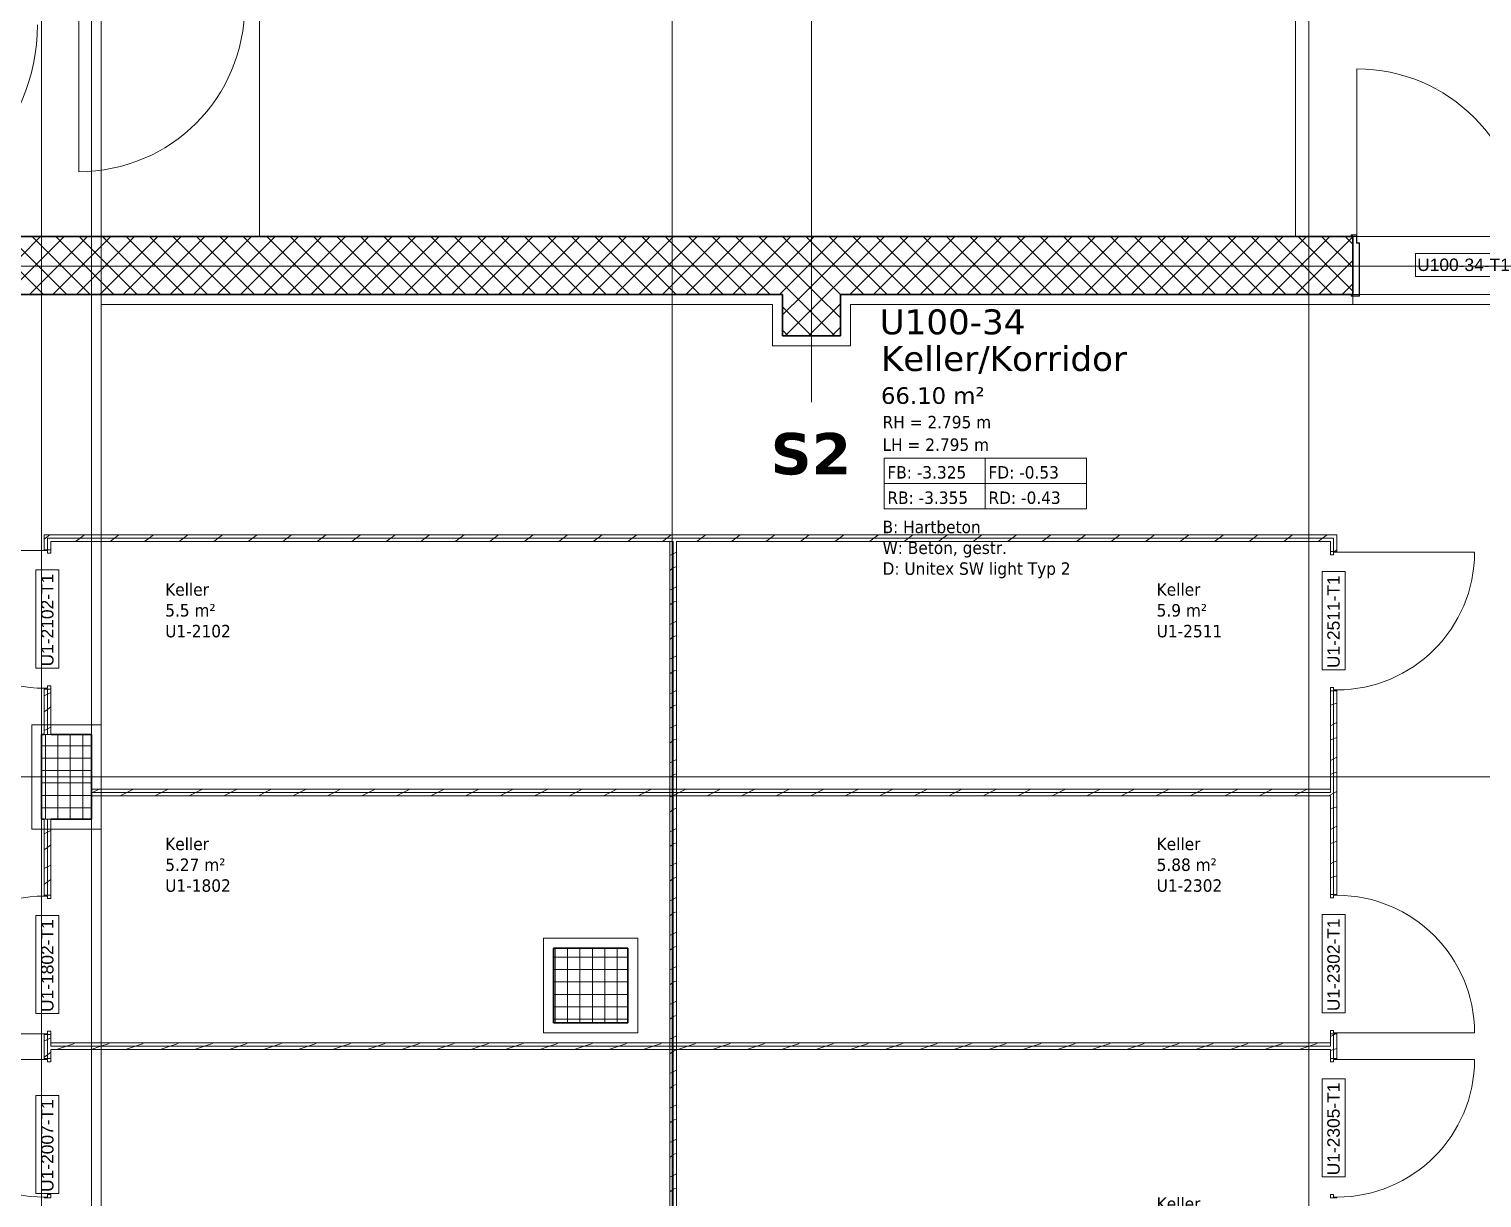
# Model space of a CAD drawing. Extents: x -982 to 937, y -179 to 616.
# Drawn here: x -894.7 to -719.4, y 110 to 251 of the extents above; entities that cross this region are included whole.
import ezdxf
from ezdxf.lldxf.tags import DXFTag

# ---------------------------------------------------------------- set-up
doc = ezdxf.new("R2010")
doc.units = 0
doc.layers.get('0').update_dxf_attribs({"lineweight": 13})
for name, color, linetype, lineweight in [('A-AREA-____-IDEN', 7, 'Continuous', 5), ('A-DOOR-____-IDEN', 7, 'Continuous', 5), ('A-DOOR-____-OTLN', 7, 'Continuous', 9), ('A-DOOR-FRAM-MCUT', 7, 'Continuous', 9), ('A-DOOR-OPNG-OTLN', 7, 'Continuous', 9), ('A-FLOR-____-OTLN', 7, 'Continuous', 9), ('A-FLOR-____-OVHD', 7, 'Strichpunkt - Fein', 9), ('A-WALL-____-MCUT', 7, 'Continuous', 35), ('A-WALL-____-PATT', 7, 'Continuous', 35), ('A-WALL-FNSH-MCUT', 7, 'Continuous', 35), ('S-COLS-____-MCUT', 7, 'Continuous', 35), ('S-COLS-____-OTLN', 7, 'Continuous', 9), ('S-GRID-____-OTLN', 7, 'Continuous', 5)]:
    doc.layers.add(name, color=color, linetype=linetype, lineweight=lineweight)
doc.layers.add('S-GRID-____-IDEN', color=7, linetype='Continuous', lineweight=9, true_color=0x5555aa)
doc.styles.get("Standard").update_dxf_attribs({"font": 'arial.ttf'})
tags = doc.linetypes.add('_Rasterlinie_', pattern=[0.375, 0.2, -0.05, 0.075, -0.05]).pattern_tags.tags
tags[10:11] = [DXFTag(74, 4), DXFTag(75, 0), DXFTag(340, '0'), DXFTag(46, 1.0), DXFTag(50, 0.0), DXFTag(44, 0.0), DXFTag(45, 0.0)]
tags[8:9] = [DXFTag(74, 4), DXFTag(75, 0), DXFTag(340, '0'), DXFTag(46, 1.0), DXFTag(50, 0.0), DXFTag(44, 0.0), DXFTag(45, 0.0)]
tags[6:7] = [DXFTag(74, 4), DXFTag(75, 0), DXFTag(340, '0'), DXFTag(46, 1.0), DXFTag(50, 0.0), DXFTag(44, 0.0), DXFTag(45, 0.0)]
tags[4:5] = [DXFTag(74, 4), DXFTag(75, 0), DXFTag(340, '0'), DXFTag(46, 1.0), DXFTag(50, 0.0), DXFTag(44, 0.0), DXFTag(45, 0.0)]
tags = doc.linetypes.add('Grundrissdarstellung Sturz', pattern=[0.25, 0.15, -0.05, 0, -0.05]).pattern_tags.tags
tags[10:11] = [DXFTag(74, 4), DXFTag(75, 0), DXFTag(340, '0'), DXFTag(46, 1.0), DXFTag(50, 0.0), DXFTag(44, 0.0), DXFTag(45, 0.0)]
tags[8:9] = [DXFTag(74, 4), DXFTag(75, 0), DXFTag(340, '0'), DXFTag(46, 1.0), DXFTag(50, 0.0), DXFTag(44, 0.0), DXFTag(45, 0.0)]
tags[6:7] = [DXFTag(74, 4), DXFTag(75, 0), DXFTag(340, '0'), DXFTag(46, 1.0), DXFTag(50, 0.0), DXFTag(44, 0.0), DXFTag(45, 0.0)]
tags[4:5] = [DXFTag(74, 4), DXFTag(75, 0), DXFTag(340, '0'), DXFTag(46, 1.0), DXFTag(50, 0.0), DXFTag(44, 0.0), DXFTag(45, 0.0)]
tags = doc.linetypes.add('Strichpunkt - Fein', pattern=[0.2, 0.1, -0.05, 0, -0.05]).pattern_tags.tags
tags[10:11] = [DXFTag(74, 4), DXFTag(75, 0), DXFTag(340, '0'), DXFTag(46, 1.0), DXFTag(50, 0.0), DXFTag(44, 0.0), DXFTag(45, 0.0)]
tags[8:9] = [DXFTag(74, 4), DXFTag(75, 0), DXFTag(340, '0'), DXFTag(46, 1.0), DXFTag(50, 0.0), DXFTag(44, 0.0), DXFTag(45, 0.0)]
tags[6:7] = [DXFTag(74, 4), DXFTag(75, 0), DXFTag(340, '0'), DXFTag(46, 1.0), DXFTag(50, 0.0), DXFTag(44, 0.0), DXFTag(45, 0.0)]
tags[4:5] = [DXFTag(74, 4), DXFTag(75, 0), DXFTag(340, '0'), DXFTag(46, 1.0), DXFTag(50, 0.0), DXFTag(44, 0.0), DXFTag(45, 0.0)]

# ---------------------------------------------------------------- blocks, each defined once
blk = doc.blocks.new('Referenz-A0UJ2GQRXE', base_point=(-954.02, -167.52))
at = {"layer": 'A-AREA-____-IDEN', "color": 0, "linetype": 'Continuous', "ltscale": 0.13}
for p, q in [((-791.5, 199.24), (-767.1, 199.24)), ((-791.5, 193.12), (-791.5, 199.24)), ((-779.3, 199.24), (-779.3, 193.12)), ((-767.1, 199.24), (-767.1, 193.12)), ((-791.5, 196.18), (-767.1, 196.18)), ((-767.1, 193.12), (-791.5, 193.12))]:
    blk.add_line(p, q, dxfattribs=at)
at = {"layer": 'A-DOOR-____-IDEN', "color": 0, "linetype": 'Continuous', "ltscale": 0.13}
for p, q in [((-727.38, 223.93), (-715.54, 223.93)), ((-727.38, 221.15), (-727.38, 223.93)), ((-715.54, 221.15), (-727.38, 221.15)), ((-893.85, 173.92), (-893.85, 185.76)), ((-893.85, 185.76), (-891.07, 185.76)), ((-891.07, 185.76), (-891.07, 173.92)), ((-738.65, 173.72), (-738.65, 185.56)), ((-738.65, 185.56), (-735.87, 185.56)), ((-735.87, 185.56), (-735.87, 173.72)), ((-891.07, 173.92), (-893.85, 173.92)), ((-735.87, 173.72), (-738.65, 173.72)), ((-893.85, 132.24), (-893.85, 144.08)), ((-893.85, 144.08), (-891.07, 144.08)), ((-891.07, 144.08), (-891.07, 132.24)), ((-738.65, 132.34), (-738.65, 144.18)), ((-738.65, 144.18), (-735.87, 144.18)), ((-735.87, 144.18), (-735.87, 132.34)), ((-891.07, 132.24), (-893.85, 132.24)), ((-735.87, 132.34), (-738.65, 132.34)), ((-738.65, 112.54), (-738.65, 124.38)), ((-738.65, 124.38), (-735.87, 124.38)), ((-735.87, 124.38), (-735.87, 112.54)), ((-893.85, 110.54), (-893.85, 122.38)), ((-893.85, 122.38), (-891.07, 122.38)), ((-891.07, 122.38), (-891.07, 110.54)), ((-735.87, 112.54), (-738.65, 112.54)), ((-891.07, 110.54), (-893.85, 110.54))]:
    blk.add_line(p, q, dxfattribs=at)
at = {"layer": 'A-DOOR-____-OTLN', "color": 0, "linetype": 'Grundrissdarstellung Sturz', "ltscale": 0.13}
for p, q in [((-713.96, 225.99), (-734.96, 225.99)), ((-713.96, 218.99), (-734.96, 218.99))]:
    blk.add_line(p, q, dxfattribs=at)
at = {"layer": 'A-DOOR-FRAM-MCUT', "color": 0, "linetype": 'Continuous', "ltscale": 0.13}
for p, q in [((-735.16, 225.99), (-735.16, 226.19)), ((-735.16, 226.19), (-734.46, 226.19)), ((-735.12, 226.15), (-735.12, 225.99)), ((-734.5, 226.15), (-735.12, 226.15)), ((-734.5, 225.15), (-734.5, 226.15)), ((-734.46, 226.19), (-734.46, 225.19)), ((-735.12, 225.99), (-735.16, 225.99)), ((-734.2, 225.15), (-734.5, 225.15)), ((-734.46, 225.19), (-734.16, 225.19)), ((-734.2, 218.83), (-734.2, 225.15)), ((-734.16, 225.19), (-734.16, 218.79)), ((-735.16, 218.99), (-735.12, 218.99)), ((-735.16, 218.79), (-735.16, 218.99)), ((-734.16, 218.79), (-735.16, 218.79)), ((-735.12, 218.99), (-735.12, 218.83)), ((-735.12, 218.83), (-734.2, 218.83)), ((-892.86, 188.19), (-892.86, 188.09)), ((-892.06, 188.19), (-892.86, 188.19)), ((-892.86, 188.09), (-892.46, 188.09)), ((-892.46, 188.09), (-892.46, 187.79)), ((-892.46, 187.79), (-892.06, 187.79)), ((-892.06, 187.79), (-892.06, 188.19)), ((-737.66, 187.99), (-736.86, 187.99)), ((-737.66, 187.59), (-737.66, 187.99)), ((-737.26, 187.59), (-737.66, 187.59)), ((-737.26, 187.89), (-737.26, 187.59)), ((-736.86, 187.89), (-737.26, 187.89)), ((-736.86, 187.99), (-736.86, 187.89)), ((-892.86, 171.49), (-892.86, 171.39)), ((-892.46, 171.49), (-892.86, 171.49)), ((-892.86, 171.39), (-892.06, 171.39)), ((-892.06, 171.79), (-892.46, 171.79)), ((-892.46, 171.79), (-892.46, 171.49)), ((-892.06, 171.39), (-892.06, 171.79)), ((-737.66, 171.59), (-737.26, 171.59)), ((-737.66, 171.19), (-737.66, 171.59)), ((-736.86, 171.19), (-737.66, 171.19)), ((-737.26, 171.59), (-737.26, 171.29)), ((-737.26, 171.29), (-736.86, 171.29)), ((-736.86, 171.29), (-736.86, 171.19)), ((-892.86, 146.51), (-892.06, 146.51)), ((-892.86, 146.41), (-892.86, 146.51)), ((-892.46, 146.41), (-892.86, 146.41)), ((-892.46, 146.11), (-892.46, 146.41)), ((-892.06, 146.11), (-892.46, 146.11)), ((-892.06, 146.51), (-892.06, 146.11)), ((-736.86, 146.61), (-737.66, 146.61)), ((-737.66, 146.61), (-737.66, 146.21)), ((-737.66, 146.21), (-737.26, 146.21)), ((-737.26, 146.21), (-737.26, 146.51)), ((-737.26, 146.51), (-736.86, 146.51)), ((-736.86, 146.51), (-736.86, 146.61)), ((-892.86, 129.81), (-892.46, 129.81)), ((-892.86, 129.71), (-892.86, 129.81)), ((-892.46, 130.11), (-892.06, 130.11)), ((-892.46, 129.81), (-892.46, 130.11)), ((-892.06, 130.11), (-892.06, 129.71)), ((-737.26, 130.21), (-737.66, 130.21)), ((-737.66, 130.21), (-737.66, 129.81)), ((-737.66, 129.81), (-736.86, 129.81)), ((-737.26, 129.91), (-737.26, 130.21)), ((-736.86, 129.91), (-737.26, 129.91)), ((-736.86, 129.81), (-736.86, 129.91)), ((-892.06, 129.71), (-892.86, 129.71)), ((-892.86, 126.81), (-892.86, 126.71)), ((-892.06, 126.81), (-892.86, 126.81)), ((-892.86, 126.71), (-892.46, 126.71)), ((-892.46, 126.71), (-892.46, 126.41)), ((-892.46, 126.41), (-892.06, 126.41)), ((-892.06, 126.41), (-892.06, 126.81)), ((-737.66, 126.81), (-736.86, 126.81)), ((-737.66, 126.41), (-737.66, 126.81)), ((-737.26, 126.41), (-737.66, 126.41)), ((-737.26, 126.71), (-737.26, 126.41)), ((-736.86, 126.71), (-737.26, 126.71)), ((-736.86, 126.81), (-736.86, 126.71)), ((-892.86, 110.11), (-892.86, 110.01)), ((-892.46, 110.11), (-892.86, 110.11)), ((-892.86, 110.01), (-892.06, 110.01)), ((-892.06, 110.41), (-892.46, 110.41)), ((-892.46, 110.41), (-892.46, 110.11)), ((-892.06, 110.01), (-892.06, 110.41)), ((-737.66, 110.41), (-737.26, 110.41)), ((-737.66, 110.01), (-737.66, 110.41)), ((-736.86, 110.01), (-737.66, 110.01)), ((-737.26, 110.41), (-737.26, 110.11)), ((-737.26, 110.11), (-736.86, 110.11)), ((-736.86, 110.11), (-736.86, 110.01))]:
    blk.add_line(p, q, dxfattribs=at)
at = {"layer": 'A-DOOR-OPNG-OTLN', "color": 0, "linetype": 'Continuous', "ltscale": 0.13}
for p, q in [((-888.66, 253.79), (-888.66, 233.79)), ((-734.46, 226.19), (-734.46, 246.19)), ((-892.86, 188.09), (-909.46, 188.09)), ((-736.86, 187.89), (-720.26, 187.89)), ((-892.86, 129.81), (-909.46, 129.81)), ((-736.86, 129.91), (-720.26, 129.91)), ((-892.86, 126.71), (-909.46, 126.71)), ((-736.86, 126.71), (-720.26, 126.71))]:
    blk.add_line(p, q, dxfattribs=at)
for centre, major_axis in [((-888.66, 253.79), (0, -20)), ((-916.66, 251.49), (0, -23)), ((-734.46, 226.19), (20, 0)), ((-892.86, 188.09), (-16.6, 0)), ((-736.86, 187.89), (0, -16.6)), ((-892.86, 129.81), (0, 16.6)), ((-736.86, 129.91), (16.6, 0)), ((-892.86, 126.71), (-16.6, 0)), ((-736.86, 126.71), (0, -16.6))]:
    blk.add_ellipse(centre, major_axis=major_axis, ratio=1, start_param=0, end_param=1.570796, dxfattribs=at)
at = {"layer": 'A-FLOR-____-OTLN', "color": 0, "linetype": 'Continuous', "ltscale": 0.13}
for p, q in [((-866.86, 225.99), (-866.86, 253.99)), ((-741.86, 253.99), (-741.86, 225.99)), ((-734.96, 225.99), (-734.5, 225.99)), ((-734.46, 225.99), (-714.46, 225.99)), ((-734.2, 218.99), (-734.96, 218.99)), ((-714.76, 218.99), (-734.16, 218.99))]:
    blk.add_line(p, q, dxfattribs=at)
at = {"layer": 'A-FLOR-____-OVHD', "color": 0, "linetype": 'Strichpunkt - Fein', "ltscale": 0.13}
for p, q in [((-887.16, 18.24), (-887.16, 353.69)), ((-885.96, 334.79), (-885.96, -145.31)), ((-887.16, 225.99), (-887.16, 253.99)), ((-887.16, 165.49), (-887.16, 218.99)), ((-804.96, 217.79), (-885.96, 217.79)), ((-804.96, 217.79), (-804.96, 212.79)), ((-795.56, 212.79), (-795.56, 217.79)), ((-795.56, 217.79), (-713.16, 217.79)), ((-734.96, 218.99), (-734.96, 217.79)), ((-804.96, 212.79), (-795.56, 212.79)), ((-885.96, 167.09), (-894.36, 167.09)), ((-894.36, 167.09), (-894.36, 154.49)), ((-885.96, 154.49), (-885.96, 167.09)), ((-887.16, 103.89), (-887.16, 156.09)), ((-894.36, 154.49), (-885.96, 154.49)), ((-821.21, 141.34), (-832.61, 141.34)), ((-832.61, 141.34), (-832.61, 129.94)), ((-821.21, 129.94), (-821.21, 141.34)), ((-832.61, 129.94), (-821.21, 129.94))]:
    blk.add_line(p, q, dxfattribs=at)
at = {"layer": 'A-WALL-____-MCUT', "color": 0, "linetype": 'Continuous', "ltscale": 0.35}
for p, q in [((-734.96, 225.99), (-916.86, 225.99)), ((-734.96, 218.99), (-734.96, 225.99)), ((-916.86, 218.99), (-803.76, 218.99)), ((-796.76, 218.99), (-734.96, 218.99))]:
    blk.add_line(p, q, dxfattribs=at)
at = {"layer": 'A-WALL-____-MCUT', "color": 0, "linetype": 'Continuous', "lineweight": 9, "ltscale": 0.13}
for p, q in [((-737.26, 189.59), (-892.46, 189.59)), ((-892.46, 188.19), (-892.46, 189.59)), ((-737.26, 187.99), (-737.26, 189.59)), ((-816.96, 189.19), (-817.36, 189.19)), ((-816.96, 39.59), (-816.96, 189.19)), ((-892.46, 165.89), (-892.46, 171.39)), ((-737.26, 146.61), (-737.26, 171.19)), ((-892.86, 165.89), (-892.06, 165.89)), ((-737.66, 158.9), (-887.16, 158.9)), ((-737.66, 158.9), (-737.66, 159.3)), ((-892.06, 155.69), (-892.86, 155.69)), ((-892.46, 146.51), (-892.46, 155.69)), ((-737.26, 126.81), (-737.26, 129.81)), ((-892.46, 126.81), (-892.46, 129.71)), ((-892.06, 128.71), (-892.06, 128.31)), ((-737.66, 128.31), (-892.06, 128.31)), ((-737.66, 128.31), (-737.66, 128.71))]:
    blk.add_line(p, q, dxfattribs=at)
at = {"layer": 'A-WALL-____-PATT', "color": 0, "linetype": 'Continuous', "lineweight": 9, "ltscale": 0.13}
for p, q in [((-900.28, 218.99), (-893.28, 225.99)), ((-892.94, 218.99), (-899.94, 225.99)), ((-897.45, 218.99), (-890.45, 225.99)), ((-890.11, 218.99), (-897.11, 225.99)), ((-894.62, 218.99), (-887.62, 225.99)), ((-887.29, 218.99), (-894.29, 225.99)), ((-891.79, 218.99), (-884.79, 225.99)), ((-884.46, 218.99), (-891.46, 225.99)), ((-888.96, 218.99), (-881.96, 225.99)), ((-881.63, 218.99), (-888.63, 225.99)), ((-886.13, 218.99), (-879.13, 225.99)), ((-878.8, 218.99), (-885.8, 225.99)), ((-883.31, 218.99), (-876.31, 225.99)), ((-875.97, 218.99), (-882.97, 225.99)), ((-880.48, 218.99), (-873.48, 225.99)), ((-873.14, 218.99), (-880.14, 225.99)), ((-877.65, 218.99), (-870.65, 225.99)), ((-870.32, 218.99), (-877.32, 225.99)), ((-874.82, 218.99), (-867.82, 225.99)), ((-867.49, 218.99), (-874.49, 225.99)), ((-871.99, 218.99), (-864.99, 225.99)), ((-864.66, 218.99), (-871.66, 225.99)), ((-869.16, 218.99), (-862.16, 225.99)), ((-861.83, 218.99), (-868.83, 225.99)), ((-866.33, 218.99), (-859.33, 225.99)), ((-859, 218.99), (-866, 225.99)), ((-863.51, 218.99), (-856.51, 225.99)), ((-856.17, 218.99), (-863.17, 225.99)), ((-860.68, 218.99), (-853.68, 225.99)), ((-853.35, 218.99), (-860.35, 225.99)), ((-857.85, 218.99), (-850.85, 225.99)), ((-850.52, 218.99), (-857.52, 225.99)), ((-855.02, 218.99), (-848.02, 225.99)), ((-847.69, 218.99), (-854.69, 225.99)), ((-852.19, 218.99), (-845.19, 225.99)), ((-844.86, 218.99), (-851.86, 225.99)), ((-849.36, 218.99), (-842.36, 225.99)), ((-842.03, 218.99), (-849.03, 225.99)), ((-846.54, 218.99), (-839.54, 225.99)), ((-839.2, 218.99), (-846.2, 225.99)), ((-843.71, 218.99), (-836.71, 225.99)), ((-836.37, 218.99), (-843.37, 225.99)), ((-840.88, 218.99), (-833.88, 225.99)), ((-833.55, 218.99), (-840.55, 225.99)), ((-838.05, 218.99), (-831.05, 225.99)), ((-830.72, 218.99), (-837.72, 225.99)), ((-835.22, 218.99), (-828.22, 225.99)), ((-827.89, 218.99), (-834.89, 225.99)), ((-832.39, 218.99), (-825.39, 225.99)), ((-825.06, 218.99), (-832.06, 225.99)), ((-829.57, 218.99), (-822.57, 225.99)), ((-822.23, 218.99), (-829.23, 225.99)), ((-826.74, 218.99), (-819.74, 225.99)), ((-819.4, 218.99), (-826.4, 225.99)), ((-823.91, 218.99), (-816.91, 225.99)), ((-816.58, 218.99), (-823.58, 225.99)), ((-821.08, 218.99), (-814.08, 225.99)), ((-813.75, 218.99), (-820.75, 225.99)), ((-818.25, 218.99), (-811.25, 225.99)), ((-810.92, 218.99), (-817.92, 225.99)), ((-815.42, 218.99), (-808.42, 225.99)), ((-808.09, 218.99), (-815.09, 225.99)), ((-812.59, 218.99), (-805.59, 225.99)), ((-805.26, 218.99), (-812.26, 225.99)), ((-809.77, 218.99), (-802.77, 225.99)), ((-802.43, 218.99), (-809.43, 225.99)), ((-806.94, 218.99), (-799.94, 225.99)), ((-799.61, 218.99), (-806.61, 225.99)), ((-804.11, 218.99), (-797.11, 225.99)), ((-796.78, 218.99), (-803.78, 225.99)), ((-801.28, 218.99), (-794.28, 225.99)), ((-793.95, 218.99), (-800.95, 225.99)), ((-798.45, 218.99), (-791.45, 225.99)), ((-791.12, 218.99), (-798.12, 225.99)), ((-795.62, 218.99), (-788.62, 225.99)), ((-788.29, 218.99), (-795.29, 225.99)), ((-792.8, 218.99), (-785.8, 225.99)), ((-785.46, 218.99), (-792.46, 225.99)), ((-789.97, 218.99), (-782.97, 225.99)), ((-782.63, 218.99), (-789.63, 225.99)), ((-787.14, 218.99), (-780.14, 225.99)), ((-779.81, 218.99), (-786.81, 225.99)), ((-784.31, 218.99), (-777.31, 225.99)), ((-776.98, 218.99), (-783.98, 225.99)), ((-781.48, 218.99), (-774.48, 225.99)), ((-774.15, 218.99), (-781.15, 225.99)), ((-778.65, 218.99), (-771.65, 225.99)), ((-771.32, 218.99), (-778.32, 225.99)), ((-775.82, 218.99), (-768.82, 225.99)), ((-768.49, 218.99), (-775.49, 225.99)), ((-773, 218.99), (-766, 225.99)), ((-765.66, 218.99), (-772.66, 225.99)), ((-770.17, 218.99), (-763.17, 225.99)), ((-762.84, 218.99), (-769.84, 225.99)), ((-767.34, 218.99), (-760.34, 225.99)), ((-760.01, 218.99), (-767.01, 225.99)), ((-764.51, 218.99), (-757.51, 225.99)), ((-757.18, 218.99), (-764.18, 225.99)), ((-761.68, 218.99), (-754.68, 225.99)), ((-754.35, 218.99), (-761.35, 225.99)), ((-758.85, 218.99), (-751.85, 225.99)), ((-751.52, 218.99), (-758.52, 225.99)), ((-756.03, 218.99), (-749.03, 225.99)), ((-748.69, 218.99), (-755.69, 225.99)), ((-753.2, 218.99), (-746.2, 225.99)), ((-745.86, 218.99), (-752.86, 225.99)), ((-750.37, 218.99), (-743.37, 225.99)), ((-743.04, 218.99), (-750.04, 225.99)), ((-747.54, 218.99), (-740.54, 225.99)), ((-740.21, 218.99), (-747.21, 225.99)), ((-744.71, 218.99), (-737.71, 225.99)), ((-737.38, 218.99), (-744.38, 225.99)), ((-741.88, 218.99), (-734.96, 225.92)), ((-734.96, 219.4), (-741.55, 225.99)), ((-734.96, 222.23), (-738.72, 225.99)), ((-734.96, 225.06), (-735.89, 225.99)), ((-739.06, 218.99), (-734.96, 223.09)), ((-736.23, 218.99), (-734.96, 220.26)), ((-892.69, 189.59), (-892.86, 189.47)), ((-892.16, 189.99), (-892.69, 189.59)), ((-888.53, 189.59), (-889.06, 189.19)), ((-888, 189.99), (-888.53, 189.59)), ((-884.36, 189.59), (-884.9, 189.19)), ((-883.83, 189.99), (-884.36, 189.59)), ((-880.2, 189.59), (-880.73, 189.19)), ((-879.67, 189.99), (-880.2, 189.59)), ((-876.03, 189.59), (-876.57, 189.19)), ((-875.5, 189.99), (-876.03, 189.59)), ((-871.87, 189.59), (-872.4, 189.19)), ((-871.34, 189.99), (-871.87, 189.59)), ((-867.7, 189.59), (-868.24, 189.19)), ((-867.17, 189.99), (-867.7, 189.59)), ((-863.54, 189.59), (-864.07, 189.19)), ((-863.01, 189.99), (-863.54, 189.59)), ((-859.37, 189.59), (-859.91, 189.19)), ((-858.84, 189.99), (-859.37, 189.59)), ((-855.21, 189.59), (-855.74, 189.19)), ((-854.68, 189.99), (-855.21, 189.59)), ((-851.04, 189.59), (-851.58, 189.19)), ((-850.51, 189.99), (-851.04, 189.59)), ((-846.88, 189.59), (-847.41, 189.19)), ((-846.35, 189.99), (-846.88, 189.59)), ((-842.71, 189.59), (-843.25, 189.19)), ((-842.18, 189.99), (-842.71, 189.59)), ((-838.55, 189.59), (-839.08, 189.19)), ((-838.02, 189.99), (-838.55, 189.59)), ((-834.38, 189.59), (-834.92, 189.19)), ((-833.85, 189.99), (-834.38, 189.59)), ((-830.22, 189.59), (-830.75, 189.19)), ((-829.69, 189.99), (-830.22, 189.59)), ((-826.05, 189.59), (-826.59, 189.19)), ((-825.52, 189.99), (-826.05, 189.59)), ((-821.89, 189.59), (-822.42, 189.19)), ((-821.36, 189.99), (-821.89, 189.59)), ((-817.72, 189.59), (-818.26, 189.19)), ((-817.19, 189.99), (-817.72, 189.59)), ((-813.56, 189.59), (-814.09, 189.19)), ((-813.03, 189.99), (-813.56, 189.59)), ((-809.39, 189.59), (-809.93, 189.19)), ((-808.86, 189.99), (-809.39, 189.59)), ((-805.23, 189.59), (-805.76, 189.19)), ((-804.7, 189.99), (-805.23, 189.59)), ((-801.06, 189.59), (-801.6, 189.19)), ((-800.53, 189.99), (-801.06, 189.59)), ((-796.9, 189.59), (-797.43, 189.19)), ((-796.37, 189.99), (-796.9, 189.59)), ((-792.73, 189.59), (-793.27, 189.19)), ((-792.2, 189.99), (-792.73, 189.59)), ((-788.57, 189.59), (-789.1, 189.19)), ((-788.04, 189.99), (-788.57, 189.59)), ((-784.4, 189.59), (-784.94, 189.19)), ((-783.87, 189.99), (-784.4, 189.59)), ((-780.24, 189.59), (-780.77, 189.19)), ((-779.71, 189.99), (-780.24, 189.59)), ((-776.07, 189.59), (-776.61, 189.19)), ((-775.54, 189.99), (-776.07, 189.59)), ((-771.91, 189.59), (-772.44, 189.19)), ((-771.38, 189.99), (-771.91, 189.59)), ((-767.74, 189.59), (-768.28, 189.19)), ((-767.21, 189.99), (-767.74, 189.59)), ((-763.58, 189.59), (-764.11, 189.19)), ((-763.05, 189.99), (-763.58, 189.59)), ((-759.41, 189.59), (-759.95, 189.19)), ((-758.88, 189.99), (-759.41, 189.59)), ((-755.25, 189.59), (-755.78, 189.19)), ((-754.72, 189.99), (-755.25, 189.59)), ((-751.08, 189.59), (-751.62, 189.19)), ((-750.55, 189.99), (-751.08, 189.59)), ((-746.92, 189.59), (-747.45, 189.19)), ((-746.39, 189.99), (-746.92, 189.59)), ((-742.75, 189.59), (-743.29, 189.19)), ((-742.22, 189.99), (-742.75, 189.59)), ((-738.59, 189.59), (-739.12, 189.19)), ((-738.06, 189.99), (-738.59, 189.59)), ((-816.96, 187.69), (-817.36, 187.49)), ((-816.56, 187.89), (-816.96, 187.69)), ((-736.86, 188.17), (-737.22, 187.99)), ((-816.96, 186), (-817.36, 185.7)), ((-816.89, 186.05), (-816.96, 186)), ((-816.56, 186.16), (-816.84, 186.07)), ((-816.96, 183.53), (-817.36, 183.33)), ((-816.56, 183.73), (-816.96, 183.53)), ((-816.96, 181.84), (-817.36, 181.54)), ((-816.89, 181.89), (-816.96, 181.84)), ((-816.56, 182), (-816.84, 181.91)), ((-816.96, 179.36), (-817.36, 179.16)), ((-816.56, 179.56), (-816.96, 179.36)), ((-816.96, 177.67), (-817.36, 177.37)), ((-816.89, 177.72), (-816.96, 177.67)), ((-816.56, 177.83), (-816.84, 177.74)), ((-816.56, 175.4), (-816.96, 175.2)), ((-816.96, 175.2), (-817.36, 175)), ((-816.89, 173.56), (-816.96, 173.51)), ((-816.56, 173.67), (-816.84, 173.58)), ((-816.96, 173.51), (-817.36, 173.21)), ((-892.46, 170.77), (-892.86, 170.57)), ((-892.06, 170.97), (-892.46, 170.77)), ((-816.96, 171.03), (-817.36, 170.83)), ((-816.56, 171.23), (-816.96, 171.03)), ((-737.5, 171.19), (-737.66, 171.12)), ((-892.46, 168.94), (-892.86, 168.64)), ((-892.06, 169.24), (-892.46, 168.94)), ((-816.96, 169.34), (-817.36, 169.04)), ((-816.89, 169.4), (-816.96, 169.34)), ((-816.56, 169.5), (-816.84, 169.41)), ((-737.26, 169.56), (-737.66, 169.43)), ((-736.86, 169.7), (-737.26, 169.56)), ((-892.46, 166.6), (-892.86, 166.4)), ((-892.06, 166.8), (-892.46, 166.6)), ((-816.96, 166.87), (-817.36, 166.67)), ((-816.56, 167.07), (-816.96, 166.87)), ((-737.26, 167.15), (-737.66, 166.95)), ((-736.86, 167.35), (-737.26, 167.15)), ((-816.96, 165.18), (-817.36, 164.88)), ((-816.89, 165.23), (-816.96, 165.18)), ((-816.56, 165.34), (-816.84, 165.25)), ((-737.26, 165.4), (-737.66, 165.26)), ((-736.86, 165.53), (-737.26, 165.4)), ((-736.86, 163.19), (-737.26, 162.99)), ((-816.96, 162.7), (-817.36, 162.5)), ((-816.56, 162.9), (-816.96, 162.7)), ((-737.26, 162.99), (-737.66, 162.79)), ((-736.86, 161.37), (-737.26, 161.23)), ((-816.96, 161.01), (-817.36, 160.71)), ((-816.89, 161.07), (-816.96, 161.01)), ((-816.56, 161.18), (-816.84, 161.08)), ((-737.26, 161.23), (-737.66, 161.1)), ((-887.03, 158.9), (-887.16, 158.84)), ((-886.23, 159.3), (-887.03, 158.9)), ((-882.87, 158.9), (-883.67, 158.5)), ((-882.07, 159.3), (-882.87, 158.9)), ((-878.7, 158.9), (-879.5, 158.5)), ((-877.9, 159.3), (-878.7, 158.9)), ((-874.54, 158.9), (-875.34, 158.5)), ((-873.74, 159.3), (-874.54, 158.9)), ((-870.37, 158.9), (-871.17, 158.5)), ((-869.57, 159.3), (-870.37, 158.9)), ((-866.21, 158.9), (-867.01, 158.5)), ((-865.41, 159.3), (-866.21, 158.9)), ((-862.04, 158.9), (-862.84, 158.5)), ((-861.24, 159.3), (-862.04, 158.9)), ((-857.88, 158.9), (-858.68, 158.5)), ((-857.08, 159.3), (-857.88, 158.9)), ((-853.71, 158.9), (-854.51, 158.5)), ((-852.91, 159.3), (-853.71, 158.9)), ((-849.55, 158.9), (-850.35, 158.5)), ((-848.75, 159.3), (-849.55, 158.9)), ((-845.38, 158.9), (-846.18, 158.5)), ((-844.58, 159.3), (-845.38, 158.9)), ((-841.22, 158.9), (-842.02, 158.5)), ((-840.42, 159.3), (-841.22, 158.9)), ((-837.05, 158.9), (-837.85, 158.5)), ((-836.25, 159.3), (-837.05, 158.9)), ((-832.89, 158.9), (-833.69, 158.5)), ((-832.09, 159.3), (-832.89, 158.9)), ((-828.72, 158.9), (-829.52, 158.5)), ((-827.92, 159.3), (-828.72, 158.9)), ((-824.56, 158.9), (-825.36, 158.5)), ((-823.76, 159.3), (-824.56, 158.9)), ((-820.39, 158.9), (-821.19, 158.5)), ((-819.59, 159.3), (-820.39, 158.9)), ((-816.96, 158.54), (-817.36, 158.34)), ((-816.56, 158.74), (-816.96, 158.54)), ((-816.23, 158.9), (-816.56, 158.74)), ((-815.43, 159.3), (-816.23, 158.9)), ((-812.06, 158.9), (-812.86, 158.5)), ((-811.26, 159.3), (-812.06, 158.9)), ((-807.9, 158.9), (-808.7, 158.5)), ((-807.1, 159.3), (-807.9, 158.9)), ((-803.73, 158.9), (-804.53, 158.5)), ((-802.93, 159.3), (-803.73, 158.9)), ((-799.57, 158.9), (-800.37, 158.5)), ((-798.77, 159.3), (-799.57, 158.9)), ((-795.4, 158.9), (-796.2, 158.5)), ((-794.6, 159.3), (-795.4, 158.9)), ((-791.24, 158.9), (-792.04, 158.5)), ((-790.44, 159.3), (-791.24, 158.9)), ((-787.07, 158.9), (-787.87, 158.5)), ((-786.27, 159.3), (-787.07, 158.9)), ((-782.91, 158.9), (-783.71, 158.5)), ((-782.11, 159.3), (-782.91, 158.9)), ((-778.75, 158.9), (-779.55, 158.5)), ((-777.95, 159.3), (-778.75, 158.9)), ((-774.58, 158.9), (-775.38, 158.5)), ((-773.78, 159.3), (-774.58, 158.9)), ((-770.42, 158.9), (-771.22, 158.5)), ((-769.62, 159.3), (-770.42, 158.9)), ((-766.25, 158.9), (-767.05, 158.5)), ((-765.45, 159.3), (-766.25, 158.9)), ((-762.09, 158.9), (-762.89, 158.5)), ((-761.29, 159.3), (-762.09, 158.9)), ((-757.92, 158.9), (-758.72, 158.5)), ((-757.12, 159.3), (-757.92, 158.9)), ((-753.76, 158.9), (-754.56, 158.5)), ((-752.96, 159.3), (-753.76, 158.9)), ((-749.59, 158.9), (-750.39, 158.5)), ((-748.79, 159.3), (-749.59, 158.9)), ((-745.43, 158.9), (-746.23, 158.5)), ((-744.63, 159.3), (-745.43, 158.9)), ((-741.26, 158.9), (-742.06, 158.5)), ((-740.46, 159.3), (-741.26, 158.9)), ((-737.66, 158.62), (-737.9, 158.5)), ((-737.26, 158.82), (-737.66, 158.62)), ((-736.86, 159.02), (-737.26, 158.82)), ((-816.96, 156.85), (-817.36, 156.55)), ((-816.89, 156.9), (-816.96, 156.85)), ((-816.56, 157.01), (-816.84, 156.92)), ((-737.26, 157.07), (-737.66, 156.93)), ((-736.86, 157.2), (-737.26, 157.07)), ((-892.06, 154.31), (-892.46, 154.11)), ((-816.96, 154.37), (-817.36, 154.17)), ((-816.56, 154.57), (-816.96, 154.37)), ((-737.26, 154.66), (-737.66, 154.46)), ((-736.86, 154.86), (-737.26, 154.66)), ((-892.46, 154.11), (-892.86, 153.91)), ((-892.06, 152.58), (-892.46, 152.28)), ((-816.96, 152.68), (-817.36, 152.38)), ((-816.88, 152.74), (-816.96, 152.68)), ((-816.56, 152.85), (-816.84, 152.75)), ((-737.26, 152.9), (-737.66, 152.77)), ((-736.86, 153.04), (-737.26, 152.9)), ((-892.46, 152.28), (-892.86, 151.98)), ((-892.46, 149.94), (-892.86, 149.74)), ((-892.06, 150.14), (-892.46, 149.94)), ((-816.96, 150.21), (-817.36, 150.01)), ((-816.56, 150.41), (-816.96, 150.21)), ((-737.26, 150.49), (-737.66, 150.29)), ((-736.86, 150.69), (-737.26, 150.49)), ((-892.46, 148.12), (-892.86, 147.82)), ((-892.06, 148.42), (-892.46, 148.12)), ((-816.96, 148.52), (-817.36, 148.22)), ((-816.88, 148.57), (-816.96, 148.52)), ((-816.56, 148.68), (-816.84, 148.59)), ((-737.26, 148.74), (-737.66, 148.6)), ((-736.86, 148.87), (-737.26, 148.74)), ((-816.96, 146.04), (-817.36, 145.84)), ((-816.56, 146.24), (-816.96, 146.04)), ((-816.96, 144.35), (-817.36, 144.05)), ((-816.88, 144.41), (-816.96, 144.35)), ((-816.56, 144.52), (-816.84, 144.42)), ((-816.56, 142.08), (-816.96, 141.88)), ((-816.96, 141.88), (-817.36, 141.68)), ((-816.56, 140.35), (-816.84, 140.26)), ((-816.96, 140.19), (-817.36, 139.89)), ((-816.88, 140.24), (-816.96, 140.19)), ((-816.96, 137.71), (-817.36, 137.51)), ((-816.56, 137.91), (-816.96, 137.71)), ((-816.96, 136.02), (-817.36, 135.72)), ((-816.88, 136.08), (-816.96, 136.02)), ((-816.56, 136.19), (-816.84, 136.09)), ((-816.96, 133.55), (-817.36, 133.35)), ((-816.56, 133.75), (-816.96, 133.55)), ((-816.96, 131.86), (-817.36, 131.56)), ((-816.88, 131.91), (-816.96, 131.86)), ((-816.56, 132.02), (-816.84, 131.93)), ((-736.97, 129.81), (-737.26, 129.67)), ((-892.46, 129.12), (-892.86, 128.92)), ((-892.06, 129.32), (-892.46, 129.12)), ((-890.16, 128.31), (-891.36, 127.91)), ((-889.31, 128.6), (-890.16, 128.31)), ((-889.11, 128.71), (-889.26, 128.63)), ((-886, 128.31), (-887.2, 127.91)), ((-885.14, 128.6), (-886, 128.31)), ((-884.94, 128.71), (-885.09, 128.63)), ((-881.83, 128.31), (-883.03, 127.91)), ((-880.98, 128.6), (-881.83, 128.31)), ((-880.78, 128.71), (-880.93, 128.63)), ((-877.67, 128.31), (-878.87, 127.91)), ((-876.81, 128.6), (-877.67, 128.31)), ((-876.61, 128.71), (-876.76, 128.63)), ((-873.51, 128.31), (-874.7, 127.91)), ((-872.65, 128.6), (-873.51, 128.31)), ((-872.45, 128.71), (-872.6, 128.63)), ((-869.34, 128.31), (-870.54, 127.91)), ((-868.48, 128.6), (-869.34, 128.31)), ((-868.28, 128.71), (-868.43, 128.63)), ((-865.18, 128.31), (-866.38, 127.91)), ((-864.32, 128.6), (-865.18, 128.31)), ((-864.12, 128.71), (-864.27, 128.63)), ((-861.01, 128.31), (-862.21, 127.91)), ((-860.15, 128.6), (-861.01, 128.31)), ((-859.95, 128.71), (-860.1, 128.63)), ((-856.85, 128.31), (-858.05, 127.91)), ((-855.99, 128.6), (-856.85, 128.31)), ((-855.79, 128.71), (-855.94, 128.63)), ((-852.68, 128.31), (-853.88, 127.91)), ((-851.82, 128.6), (-852.68, 128.31)), ((-851.62, 128.71), (-851.77, 128.63)), ((-848.52, 128.31), (-849.72, 127.91)), ((-847.66, 128.6), (-848.52, 128.31)), ((-847.46, 128.71), (-847.61, 128.63)), ((-844.35, 128.31), (-845.55, 127.91)), ((-843.49, 128.6), (-844.35, 128.31)), ((-843.29, 128.71), (-843.44, 128.63)), ((-840.19, 128.31), (-841.39, 127.91)), ((-839.33, 128.6), (-840.19, 128.31)), ((-839.13, 128.71), (-839.28, 128.63)), ((-836.02, 128.31), (-837.22, 127.91)), ((-835.16, 128.6), (-836.02, 128.31)), ((-834.96, 128.71), (-835.11, 128.63)), ((-831.86, 128.31), (-833.06, 127.91)), ((-831, 128.6), (-831.86, 128.31)), ((-830.8, 128.71), (-830.95, 128.63)), ((-827.69, 128.31), (-828.89, 127.91)), ((-826.83, 128.6), (-827.69, 128.31)), ((-826.63, 128.71), (-826.79, 128.63)), ((-823.53, 128.31), (-824.73, 127.91)), ((-822.67, 128.6), (-823.53, 128.31)), ((-822.47, 128.71), (-822.62, 128.63)), ((-819.36, 128.31), (-820.56, 127.91)), ((-818.5, 128.6), (-819.36, 128.31)), ((-818.3, 128.71), (-818.46, 128.63)), ((-816.96, 129.38), (-817.36, 129.18)), ((-816.56, 129.58), (-816.96, 129.38)), ((-815.2, 128.31), (-816.4, 127.91)), ((-814.34, 128.6), (-815.2, 128.31)), ((-814.14, 128.71), (-814.29, 128.63)), ((-811.03, 128.31), (-812.23, 127.91)), ((-810.17, 128.6), (-811.03, 128.31)), ((-809.97, 128.71), (-810.13, 128.63)), ((-806.87, 128.31), (-808.07, 127.91)), ((-806.01, 128.6), (-806.87, 128.31)), ((-805.81, 128.71), (-805.96, 128.63)), ((-802.7, 128.31), (-803.9, 127.91)), ((-801.84, 128.6), (-802.7, 128.31)), ((-801.64, 128.71), (-801.8, 128.63)), ((-798.54, 128.31), (-799.74, 127.91)), ((-797.68, 128.6), (-798.54, 128.31)), ((-797.48, 128.71), (-797.63, 128.63)), ((-794.38, 128.31), (-795.58, 127.91)), ((-793.51, 128.6), (-794.38, 128.31)), ((-793.31, 128.71), (-793.47, 128.63)), ((-790.21, 128.31), (-791.41, 127.91)), ((-789.35, 128.6), (-790.21, 128.31)), ((-789.15, 128.71), (-789.3, 128.63)), ((-786.05, 128.31), (-787.25, 127.91)), ((-785.18, 128.6), (-786.05, 128.31)), ((-784.98, 128.71), (-785.14, 128.63)), ((-781.88, 128.31), (-783.08, 127.91)), ((-781.02, 128.6), (-781.88, 128.31)), ((-780.82, 128.71), (-780.97, 128.63)), ((-777.72, 128.31), (-778.92, 127.91)), ((-776.85, 128.6), (-777.72, 128.31)), ((-776.65, 128.71), (-776.81, 128.63)), ((-773.55, 128.31), (-774.75, 127.91)), ((-772.69, 128.6), (-773.55, 128.31)), ((-772.49, 128.71), (-772.64, 128.63)), ((-769.39, 128.31), (-770.59, 127.91)), ((-768.52, 128.6), (-769.39, 128.31)), ((-768.32, 128.71), (-768.48, 128.63)), ((-765.22, 128.31), (-766.42, 127.91)), ((-764.36, 128.6), (-765.22, 128.31)), ((-764.16, 128.71), (-764.31, 128.63)), ((-761.06, 128.31), (-762.26, 127.91)), ((-760.19, 128.6), (-761.06, 128.31)), ((-759.99, 128.71), (-760.15, 128.63)), ((-756.89, 128.31), (-758.09, 127.91)), ((-756.03, 128.6), (-756.89, 128.31)), ((-755.83, 128.71), (-755.98, 128.63)), ((-752.73, 128.31), (-753.93, 127.91)), ((-751.86, 128.6), (-752.73, 128.31)), ((-751.66, 128.71), (-751.82, 128.63)), ((-748.56, 128.31), (-749.76, 127.91)), ((-747.7, 128.6), (-748.56, 128.31)), ((-747.5, 128.71), (-747.65, 128.63)), ((-744.4, 128.31), (-745.6, 127.91)), ((-743.53, 128.6), (-744.4, 128.31)), ((-743.33, 128.71), (-743.49, 128.63)), ((-740.23, 128.31), (-741.43, 127.91)), ((-739.37, 128.6), (-740.23, 128.31)), ((-739.17, 128.71), (-739.32, 128.63)), ((-737.26, 129.67), (-737.66, 129.47)), ((-736.86, 128.05), (-737.26, 127.91)), ((-892.46, 127.29), (-892.86, 126.99)), ((-892.06, 127.59), (-892.46, 127.29)), ((-816.96, 127.69), (-817.36, 127.39)), ((-816.88, 127.75), (-816.96, 127.69)), ((-816.56, 127.86), (-816.84, 127.77)), ((-737.26, 127.91), (-737.66, 127.78)), ((-816.96, 125.22), (-817.36, 125.02)), ((-816.56, 125.42), (-816.96, 125.22)), ((-816.96, 123.53), (-817.36, 123.23)), ((-816.88, 123.58), (-816.96, 123.53)), ((-816.56, 123.69), (-816.84, 123.6)), ((-816.96, 121.05), (-817.36, 120.85)), ((-816.56, 121.25), (-816.96, 121.05)), ((-816.96, 119.36), (-817.36, 119.06)), ((-816.88, 119.42), (-816.96, 119.36)), ((-816.56, 119.53), (-816.84, 119.44)), ((-816.96, 116.89), (-817.36, 116.69)), ((-816.56, 117.09), (-816.96, 116.89)), ((-816.96, 115.2), (-817.36, 114.9)), ((-816.88, 115.26), (-816.96, 115.2)), ((-816.56, 115.36), (-816.84, 115.27)), ((-816.96, 112.72), (-817.36, 112.52)), ((-816.56, 112.92), (-816.96, 112.72)), ((-816.96, 111.03), (-817.36, 110.73)), ((-816.88, 111.09), (-816.96, 111.03)), ((-816.56, 111.2), (-816.84, 111.11))]:
    blk.add_line(p, q, dxfattribs=at)
at = {"layer": 'A-WALL-FNSH-MCUT', "color": 0, "linetype": 'Continuous', "lineweight": 9, "ltscale": 0.13}
for p, q in [((-736.86, 189.99), (-892.86, 189.99)), ((-892.86, 189.99), (-892.86, 188.19)), ((-736.86, 187.99), (-736.86, 189.99)), ((-892.86, 188.19), (-892.06, 188.19)), ((-892.06, 189.19), (-817.36, 189.19)), ((-892.06, 188.19), (-892.06, 189.19)), ((-817.36, 189.19), (-817.36, 39.59)), ((-816.56, 189.19), (-737.66, 189.19)), ((-816.56, 39.59), (-816.56, 189.19)), ((-737.66, 189.19), (-737.66, 187.99)), ((-737.66, 187.99), (-736.86, 187.99)), ((-892.86, 171.39), (-892.86, 165.89)), ((-892.06, 171.39), (-892.86, 171.39)), ((-892.06, 165.89), (-892.06, 171.39)), ((-737.66, 171.19), (-737.66, 159.3)), ((-736.86, 171.19), (-737.66, 171.19)), ((-736.86, 146.61), (-736.86, 171.19)), ((-737.66, 159.3), (-887.16, 159.3)), ((-887.16, 159.3), (-887.16, 158.5)), ((-887.16, 158.5), (-737.66, 158.5)), ((-737.66, 158.5), (-737.66, 146.61)), ((-892.86, 155.69), (-892.86, 146.51)), ((-892.06, 146.51), (-892.06, 155.69)), ((-892.86, 146.51), (-892.06, 146.51)), ((-737.66, 146.61), (-736.86, 146.61)), ((-737.66, 129.81), (-737.66, 128.71)), ((-736.86, 129.81), (-737.66, 129.81)), ((-736.86, 126.81), (-736.86, 129.81)), ((-892.86, 129.71), (-892.86, 126.81)), ((-892.06, 129.71), (-892.86, 129.71)), ((-892.06, 128.71), (-892.06, 129.71)), ((-737.66, 128.71), (-892.06, 128.71)), ((-892.86, 126.81), (-892.06, 126.81)), ((-892.06, 126.81), (-892.06, 127.91)), ((-892.06, 127.91), (-737.66, 127.91)), ((-737.66, 127.91), (-737.66, 126.81)), ((-737.66, 126.81), (-736.86, 126.81))]:
    blk.add_line(p, q, dxfattribs=at)
at = {"layer": 'S-COLS-____-MCUT', "color": 0, "linetype": 'Continuous', "ltscale": 0.35}
for p, q in [((-803.76, 218.99), (-803.76, 213.99)), ((-796.76, 213.99), (-796.76, 218.99)), ((-803.76, 213.99), (-796.76, 213.99)), ((-892.86, 165.89), (-893.16, 165.89)), ((-893.16, 165.89), (-893.16, 155.69)), ((-887.16, 165.89), (-892.06, 165.89)), ((-887.16, 155.69), (-887.16, 165.89)), ((-893.16, 155.69), (-892.86, 155.69)), ((-892.06, 155.69), (-887.16, 155.69)), ((-831.41, 140.14), (-831.41, 131.14)), ((-822.41, 140.14), (-831.41, 140.14)), ((-822.41, 131.14), (-822.41, 140.14)), ((-831.41, 131.14), (-822.41, 131.14))]:
    blk.add_line(p, q, dxfattribs=at)
at = {"layer": 'S-COLS-____-OTLN', "color": 0, "linetype": 'Continuous', "ltscale": 0.13}
for p, q in [((-803.76, 216.51), (-801.28, 218.99)), ((-800.26, 213.99), (-803.76, 217.49)), ((-803.45, 213.99), (-798.45, 218.99)), ((-797.43, 213.99), (-802.43, 218.99)), ((-800.62, 213.99), (-796.76, 217.86)), ((-796.76, 216.15), (-799.61, 218.99)), ((-796.76, 218.98), (-796.78, 218.99)), ((-803.09, 213.99), (-803.76, 214.66)), ((-797.8, 213.99), (-796.76, 215.03)), ((-892.46, 165.89), (-892.86, 165.89)), ((-892.7, 155.69), (-892.7, 165.89)), ((-892.06, 165.89), (-892.46, 165.89)), ((-891.2, 155.69), (-891.2, 165.89)), ((-889.7, 155.69), (-889.7, 165.89)), ((-888.2, 155.69), (-888.2, 165.89)), ((-893.16, 164.56), (-887.16, 164.56)), ((-893.16, 163.06), (-887.16, 163.06)), ((-893.16, 161.56), (-887.16, 161.56)), ((-893.16, 160.06), (-887.16, 160.06)), ((-893.16, 158.56), (-887.16, 158.56)), ((-893.16, 157.06), (-887.16, 157.06)), ((-892.86, 155.69), (-892.46, 155.69)), ((-892.46, 155.69), (-892.06, 155.69)), ((-831.41, 139.06), (-822.41, 139.06)), ((-831.2, 131.14), (-831.2, 140.14)), ((-829.7, 131.14), (-829.7, 140.14)), ((-828.2, 131.14), (-828.2, 140.14)), ((-826.7, 131.14), (-826.7, 140.14)), ((-825.2, 131.14), (-825.2, 140.14)), ((-823.7, 131.14), (-823.7, 140.14)), ((-831.41, 137.56), (-822.41, 137.56)), ((-831.41, 136.06), (-822.41, 136.06)), ((-831.41, 134.56), (-822.41, 134.56)), ((-831.41, 133.06), (-822.41, 133.06)), ((-831.41, 131.56), (-822.41, 131.56))]:
    blk.add_line(p, q, dxfattribs=at)
at = {"layer": 'S-GRID-____-OTLN', "color": 0, "linetype": '_Rasterlinie_', "ltscale": 0.13}
for p, q in [((-800.26, 606.16), (-800.26, 205.98)), ((-893.16, -167.52), (-893.16, 592.59)), ((-817.06, -167.52), (-817.06, 592.59)), ((-740.26, -167.52), (-740.26, 592.59)), ((-938.86, 222.39), (306.33, 222.39)), ((-948.54, 160.79), (290.33, 160.79))]:
    blk.add_line(p, q, dxfattribs=at)
at = {"layer": 'A-AREA-____-IDEN', "color": 0, "linetype": 'Continuous', "ltscale": 0.13, "attachment_point": 1}
for s, insert, char_height in [('{\\fVerdana;U100-34}', (-792.04, 217.18), 3), ('{\\fVerdana;Keller/Korridor}', (-791.89, 212.76), 3), ('{\\fVerdana;66.10 m²}', (-791.88, 207.79), 2), ('{\\W0.9;\\fVerdana;RH = 2.795 m}', (-791.69, 204.34), 1.5), ('{\\W0.9;\\fVerdana;LH = 2.795 m}', (-791.69, 201.62), 1.5), ('{\\W0.9;\\fVerdana;FB: -3.325}', (-791.11, 198.28), 1.5), ('{\\W0.9;\\fVerdana;FD: -0.53}', (-778.91, 198.28), 1.5), ('{\\W0.9;\\fVerdana;RB: -3.355}', (-791.11, 195.22), 1.5), ('{\\W0.9;\\fVerdana;RD: -0.43}', (-778.91, 195.22), 1.5), ('{\\W0.9;\\fVerdana;B: Hartbeton}', (-791.69, 191.69), 1.5), ('{\\W0.9;\\fVerdana;W: Beton, gestr.}', (-791.69, 189.18), 1.5), ('{\\W0.9;\\fVerdana;D: Unitex SW light Typ 2}', (-791.69, 186.67), 1.5), ('{\\W0.9;\\fVerdana;Keller}', (-878.25, 184.15), 1.5), ('{\\W0.9;\\fVerdana;Keller}', (-758.62, 184.15), 1.5), ('{\\W0.9;\\fVerdana;5.5 m²}', (-878.25, 181.64), 1.5), ('{\\W0.9;\\fVerdana;5.9 m²}', (-758.62, 181.64), 1.5), ('{\\W0.9;\\fVerdana;U1-2102}', (-878.25, 179.13), 1.5), ('{\\W0.9;\\fVerdana;U1-2511}', (-758.62, 179.13), 1.5), ('{\\W0.9;\\fVerdana;Keller}', (-878.25, 153.46), 1.5), ('{\\W0.9;\\fVerdana;Keller}', (-758.62, 153.46), 1.5), ('{\\W0.9;\\fVerdana;5.27 m²}', (-878.25, 150.95), 1.5), ('{\\W0.9;\\fVerdana;5.88 m²}', (-758.62, 150.95), 1.5), ('{\\W0.9;\\fVerdana;U1-1802}', (-878.25, 148.44), 1.5), ('{\\W0.9;\\fVerdana;U1-2302}', (-758.62, 148.44), 1.5), ('{\\W0.9;\\fVerdana;Keller}', (-758.62, 110.07), 1.5)]:
    blk.add_mtext(s, dxfattribs=dict(at, insert=insert, char_height=char_height))
at = {"layer": 'A-DOOR-____-IDEN', "color": 0, "linetype": 'Continuous', "ltscale": 0.13, "insert": (-727.18, 223.31), "char_height": 1.5, "attachment_point": 1}
blk.add_mtext('{\\fArial;U100-34-T1}', dxfattribs=at)
at = {"layer": 'A-DOOR-____-IDEN', "color": 0, "linetype": 'Continuous', "ltscale": 0.13, "char_height": 1.5, "attachment_point": 1, "rotation": 90}
for s, insert in [('{\\fArial;U1-2102-T1}', (-893.23, 174.12)), ('{\\fArial;U1-2511-T1}', (-738.03, 173.92)), ('{\\fArial;U1-1802-T1}', (-893.23, 132.44)), ('{\\fArial;U1-2302-T1}', (-738.03, 132.54)), ('{\\fArial;U1-2305-T1}', (-738.03, 112.74)), ('{\\fArial;U1-2007-T1}', (-893.23, 110.74))]:
    blk.add_mtext(s, dxfattribs=dict(at, insert=insert))
at = {"layer": 'S-GRID-____-IDEN', "color": 0, "linetype": 'Continuous', "lineweight": 5, "ltscale": 0.13, "insert": (-805.19, 202.28), "char_height": 5, "attachment_point": 1}
blk.add_mtext('{\\fVerdana|b1|i0;S2}', dxfattribs=at)

msp = doc.modelspace()

# ---------------------------------------------------------------- block references
at = {"color": 9, "lineweight": 25, "ltscale": 0.25, "true_color": 0xc0c0c0}
msp.add_blockref('Referenz-A0UJ2GQRXE', (-954.02, -167.52), dxfattribs=at)

doc.saveas('drawing.dxf')
